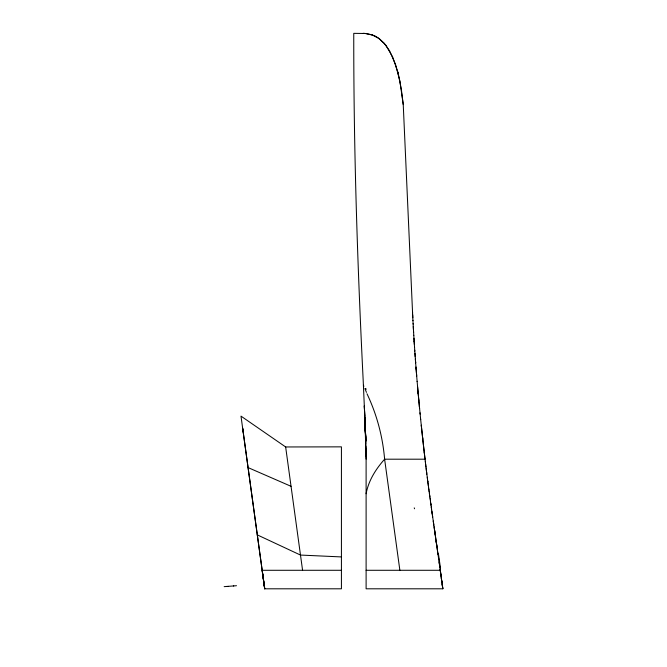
<?xml version="1.0" encoding="UTF-8"?>
<svg xmlns="http://www.w3.org/2000/svg" width="667" height="667" viewBox="0 0 667 667"><rect width="100%" height="100%" fill="white"/><g stroke="black" fill="none" stroke-linecap="round" stroke-linejoin="round"><path stroke-width="1" d="M366.108 493.755C368.476 480.632 375.863 469.009 384.617 459.196L425.037 459.196L425.288 461.322M233.408 585.951L236.502 585.718M228.006 586.36L233.708 585.926M226.472 586.468L228.139 586.343M224.17 586.643L226.747 586.451M285.651 446.965L341.421 446.857L341.421 588.803L264.699 588.803L240.995 416.125L285.651 446.965L302.576 570.285M341.421 570.285L262.156 570.285L264.699 588.803L260.555 558.421M366.108 570.285L440.27 570.285L442.83 588.803L366.108 588.803L366.108 448.499M363.023 33.35L364.249 33.375M341.421 556.928L300.483 555.061L257.295 534.884M364.499 33.383L371.844 34.742M371.886 34.759L379.381 38.744L385.784 45.139M373.712 35.459L366 33.5L353.76 33.35C353.61 149.308 357.454 265.224 363.215 381.024L364.757 416.066M248.057 467.584L291.045 486.31M373.995 35.576L374.837 35.968M375.196 36.143L377.639 37.535M378.014 37.777L384.117 43.138L389.553 50.792M385.926 45.331L392.655 56.978L397.74 71.836A142.638 141.604 -4.5 0 1 398.507 74.837L401.409 89.828L403.243 104.602L412.565 312.756M389.645 50.959L395.539 64.474L399.833 80.924M363.415 385.284L363.89 386.293M364.916 388.569L366.466 392.363M366.992 393.772C376.78 414.365 382.691 436.468 384.617 459.196L399.867 570.285M399.908 81.274L403.243 104.602M442.454 586.468L442.538 586.985M434.059 526.722L437.519 550.867M434.567 530.182L435.142 534.225M436.16 541.329L436.885 546.423M441.504 580.24L441.604 580.982M439.378 563.94L438.477 557.729M432.058 512.606L432.691 517.108M433.833 525.146L431.857 511.105M437.594 551.551L438.644 558.763M433.258 521.06L438.069 554.719M440.737 573.628L440.078 569.143M430.874 504.185L431.566 509.113M439.645 566.016L440.37 571.26M431.266 506.987L432.124 513.106M439.061 561.864L439.811 567.05M441.846 581.616L441.913 582.116M441.312 578.006L441.954 582.466M440.879 574.879L441.446 578.781M430.098 498.574L430.49 501.376M440.52 572.269L441.054 575.913M430.448 501.134L431.007 505.119L430.74 503.126M243.23 432.241L242.688 428.347L260.447 557.82M262.573 573.312L264.724 588.803M442.171 584.2L442.83 588.803M442.796 588.544L441.671 580.623M429.331 492.971L429.907 497.148M429.64 495.156L430.19 499.141M428.764 488.761L428.956 490.162M429.139 491.562L428.556 487.193M429.089 491.17L429.365 493.163M428.289 485.201L428.581 487.36M427.772 481.207L427.906 482.208L427.639 480.215M427.839 481.749L428.206 484.559M428.031 483.208L428.389 485.96M427.38 478.222L427.655 480.348M427.289 477.539L426.838 474.02M427.247 477.222L427.505 479.214M426.872 474.22L426.246 469.226M426.496 471.227L426.121 468.226M426.622 472.228L426.755 473.312M440.72 574.354L440.812 575.087M425.88 466.266L425.971 466.967M426.138 468.384L425.513 463.206M425.371 462.023L425.546 463.44M425.638 464.215L425.796 465.558M425.279 461.205L425.396 462.206M424.254 452.443L425.037 459.196L422.461 436.401M423.487 445.731L424.254 452.476M423.495 445.789L421.269 425.187M422.761 439.153L421.336 425.854M420.66 419.318L421.352 425.996M420.01 412.823L420.694 419.626M419.385 406.37L420.135 414.099M419.601 408.604L418.076 392.296M418.776 399.958L419.401 406.587M418.801 400.208L417.6 386.927M418.217 393.863L417.125 381.307M416.583 374.746L417.142 381.582M416.7 376.271L415.966 366.983M416.083 368.551L416.608 375.096M415.616 362.398L416.116 368.926M415.366 359.021L415.658 362.99M415.641 362.79L414.741 350.225M414.949 353.252L415.199 356.703M414.541 347.215L414.807 351.125M414.557 347.549L413.773 335.268M414.149 341.221L414.357 344.522M413.957 338.244L414.165 341.504M413.565 331.716L413.79 335.501M413.615 332.516L413.106 323.495M413.265 326.421L413.44 329.54M412.94 320.285L413.14 324.079M412.956 320.677L412.523 311.898M412.665 314.782L412.806 317.75M365.833 440.895L364.349 405.995M364.307 405.803L364.774 416.258M366.108 459.113L364.841 416.85L365.658 436.785M365.216 426.521L365.658 438.352L364.949 417.834M365.708 443.622L365.541 433.45L365.858 449.133M365.749 446.181L366.108 456.27M365.666 439.72L365.333 429.473L365.683 441.471L365.424 431.249M397.724 71.836A142.638 141.587 -1.8 0 1 398.482 74.837M438.469 554.069A170.21 4.819 82.2 0 1 440.52 568.492M365.733 388.452A138.786 7.362 78.9 0 1 366.166 389.303M414.566 508.771A194.539 1.751 69.1 0 1 414.224 507.87"/></g></svg>
